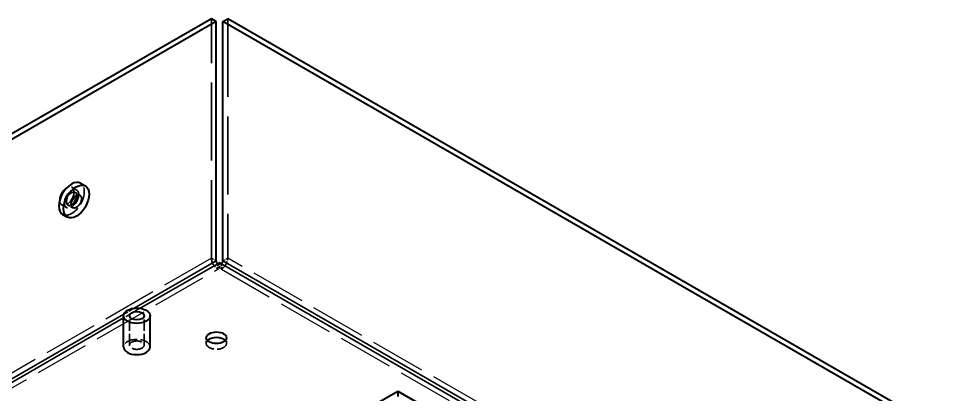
# Model space of a CAD drawing. Header units: millimetres. Extents: x 0 to 1188, y 0 to 840.
# Drawn here: x 1016.6 to 1121.2, y 711.1 to 752.8 of the extents above; entities that cross this region are included whole.
import ezdxf

# ---------------------------------------------------------------- set-up
doc = ezdxf.new("R2010")
doc.units = ezdxf.units.MM
doc.header["$LTSCALE"] = 2
doc.linetypes.add('DASHED', pattern=[0.2067, 0.1654, -0.0413])
for name, color, linetype, lineweight in [('가려진 것(ISO)', 2, 'DASHED', 35), ('가려진 좁은 것(ISO)', 2, 'DASHED', 25), ('가시적인 것(ISO)', 3, 'Continuous', 40), ('가시적인 좁은 것(ISO)', 3, 'Continuous', 35)]:
    doc.layers.add(name, color=color, linetype=linetype, lineweight=lineweight)

msp = doc.modelspace()

# ---------------------------------------------------------------- linework, layer by layer
at = {"layer": '가려진 것(ISO)', "ltscale": 26.20545}
for p, q in [((1037.953, 726.22), (1037.953, 752.79)), ((1039.764, 752.79), (1039.764, 726.22))]:
    msp.add_line(p, q, dxfattribs=at)
at = {"layer": '가려진 것(ISO)', "ltscale": 0.714161}
for p, q in [((1022.979, 733.784), (1022.449, 734.09)), ((1022.823, 733.512), (1023.353, 733.206)), ((1021.857, 731.834), (1021.326, 732.14)), ((1022.014, 732.107), (1022.544, 731.802)), ((1038.66, 724.995), (1038.66, 725.608)), ((1038.858, 725.722), (1038.858, 725.109)), ((1039.057, 725.608), (1039.057, 724.995)), ((1037.38, 716.761), (1037.38, 717.375)), ((1039.63, 716.761), (1039.63, 717.375))]:
    msp.add_line(p, q, dxfattribs=at)
at = {"layer": '가려진 것(ISO)', "ltscale": 0.266872}
for p, q in [((1038.66, 724.995), (1038.858, 725.109)), ((1038.858, 725.109), (1039.057, 724.995))]:
    msp.add_line(p, q, dxfattribs=at)
at = {"layer": '가려진 것(ISO)', "ltscale": 3.809293}
for p, q in [((1028.855, 716.561), (1028.855, 719.831)), ((1030.476, 716.561), (1030.476, 719.831))]:
    msp.add_line(p, q, dxfattribs=at)
at = {"layer": '가려진 것(ISO)', "ltscale": 6.731654}
for centre in [(1021.888, 733.115), (1022.418, 732.809)]:
    msp.add_ellipse(centre, major_axis=(-0.561, -0.975), ratio=0.5780931, dxfattribs=at)
at = {"layer": '가려진 것(ISO)', "ltscale": 5.983681}
msp.add_ellipse((1022.418, 732.809), major_axis=(0.998, 1.733), ratio=0.5780931, start_param=3.1415927, end_param=6.2831853, dxfattribs=at)
at = {"layer": '가려진 것(ISO)', "ltscale": 3.523398}
msp.add_ellipse((1022.418, 732.809), major_axis=(0.404, 0.702), ratio=0.5780931, start_param=5.5715633, end_param=10.1364, dxfattribs=at)
at = {"layer": '가려진 것(ISO)', "ltscale": 1.495845}
for centre, major_axis, start_param, end_param in [((1038.66, 725.812), (-0.499, 0.867), 0.7873319, 2.3581282), ((1039.057, 725.812), (-0.499, -0.867), 0.7834645, 2.3542608)]:
    msp.add_ellipse(centre, major_axis=major_axis, ratio=0.5780931, start_param=start_param, end_param=end_param, dxfattribs=at)
at = {"layer": '가려진 것(ISO)', "ltscale": 4.412939}
msp.add_ellipse((1029.666, 716.357), major_axis=(-1.475, 0), ratio=0.5758617, start_param=3.1415927, end_param=6.2831853, dxfattribs=at)
at = {"layer": '가려진 것(ISO)', "ltscale": 4.422073}
msp.add_ellipse((1038.505, 716.761), major_axis=(-1.125, 0), ratio=0.5758617, start_param=5.7902303, end_param=9.917733, dxfattribs=at)
at = {"layer": '가려진 것(ISO)', "ltscale": 4.849754}
msp.add_ellipse((1029.666, 716.561), major_axis=(-0.811, 0), ratio=0.5758617, dxfattribs=at)
at = {"layer": '가려진 좁은 것(ISO)', "ltscale": 18.208656}
for p, q in [((1037.953, 726.22), (952.79, 677.177)), ((953.497, 675.952), (1038.66, 724.995))]:
    msp.add_line(p, q, dxfattribs=at)
at = {"layer": '가려진 좁은 것(ISO)', "ltscale": 0.714161}
for p, q in [((1038.483, 725.914), (1037.953, 726.22)), ((1039.764, 726.22), (1039.233, 725.914))]:
    msp.add_line(p, q, dxfattribs=at)
at = {"layer": '가려진 좁은 것(ISO)', "ltscale": 18.58082}
for p, q in [((1121.236, 679.303), (1039.764, 726.22)), ((1039.057, 724.995), (1120.529, 678.078))]:
    msp.add_line(p, q, dxfattribs=at)
at = {"layer": '가려진 좁은 것(ISO)', "ltscale": 2.50658}
msp.add_line((1030.052, 720.651), (1028.191, 719.579), dxfattribs=at)
at = {"layer": '가려진 좁은 것(ISO)', "ltscale": 1.537444}
msp.add_line((1028.222, 720.005), (1029.364, 720.663), dxfattribs=at)
at = {"layer": '가시적인 것(ISO)'}
for p, q in [((1037.953, 752.79), (952.79, 703.747)), ((1038.483, 752.484), (1037.953, 752.79)), ((1039.233, 752.484), (1039.764, 752.79)), ((1121.236, 705.873), (1039.764, 752.79)), ((1038.483, 752.484), (953.32, 703.442)), ((1038.483, 725.914), (1038.483, 752.484)), ((1039.233, 725.914), (1039.233, 752.484)), ((1115.577, 708.521), (1039.233, 752.484)), ((1023.416, 734.543), (1023.946, 734.237)), ((1021.42, 731.076), (1021.95, 730.771)), ((1038.858, 725.722), (1038.66, 725.608)), ((1039.057, 725.608), (1038.858, 725.722)), ((1028.191, 716.357), (1028.191, 719.831)), ((1031.141, 716.357), (1031.141, 719.831)), ((1054.415, 709.027), (1058.657, 711.47)), ((1058.657, 711.47), (1058.657, 710.857)), ((1058.657, 711.47), (1080.578, 698.847))]:
    msp.add_line(p, q, dxfattribs=at)
for centre, major_axis, ratio, start_param, end_param in [((1022.418, 732.809), (-0.998, -1.733), 0.5780931, 3.1415927, 6.2831853), ((1022.418, 732.809), (0.404, 0.702), 0.5780931, 3.8532147, 5.5715633), ((1038.66, 725.812), (-0.125, 0.217), 0.5780931, 0.7873319, 2.3581282), ((1039.057, 725.812), (0.125, 0.217), 0.5780931, 3.9250571, 5.4958534), ((1038.505, 716.761), (-1.125, 0), 0.5758617, 3.6345477, 5.7902303), ((1029.666, 716.357), (1.475, 0), 0.5758617, 3.1415927, 6.2831853)]:
    msp.add_ellipse(centre, major_axis=major_axis, ratio=ratio, start_param=start_param, end_param=end_param, dxfattribs=at)
for centre, major_axis, ratio in [((1022.948, 732.504), (-0.998, -1.733), 0.5780931), ((1022.948, 732.504), (-0.404, -0.702), 0.5780931), ((1029.666, 719.831), (-1.475, 0), 0.5758617), ((1029.666, 719.831), (-0.81, 0), 0.5758617), ((1038.505, 717.375), (-1.125, 0), 0.5758617)]:
    msp.add_ellipse(centre, major_axis=major_axis, ratio=ratio, dxfattribs=at)
at = {"layer": '가시적인 좁은 것(ISO)'}
for p, q in [((1029.364, 720.663), (1038.483, 725.914)), ((1038.66, 725.608), (1030.052, 720.651)), ((1092.153, 695.032), (1039.057, 725.608)), ((1039.233, 725.914), (1092.507, 695.236)), ((976.015, 689.941), (1028.222, 720.005)), ((1028.191, 719.579), (976.369, 689.737))]:
    msp.add_line(p, q, dxfattribs=at)

doc.saveas('drawing.dxf')
